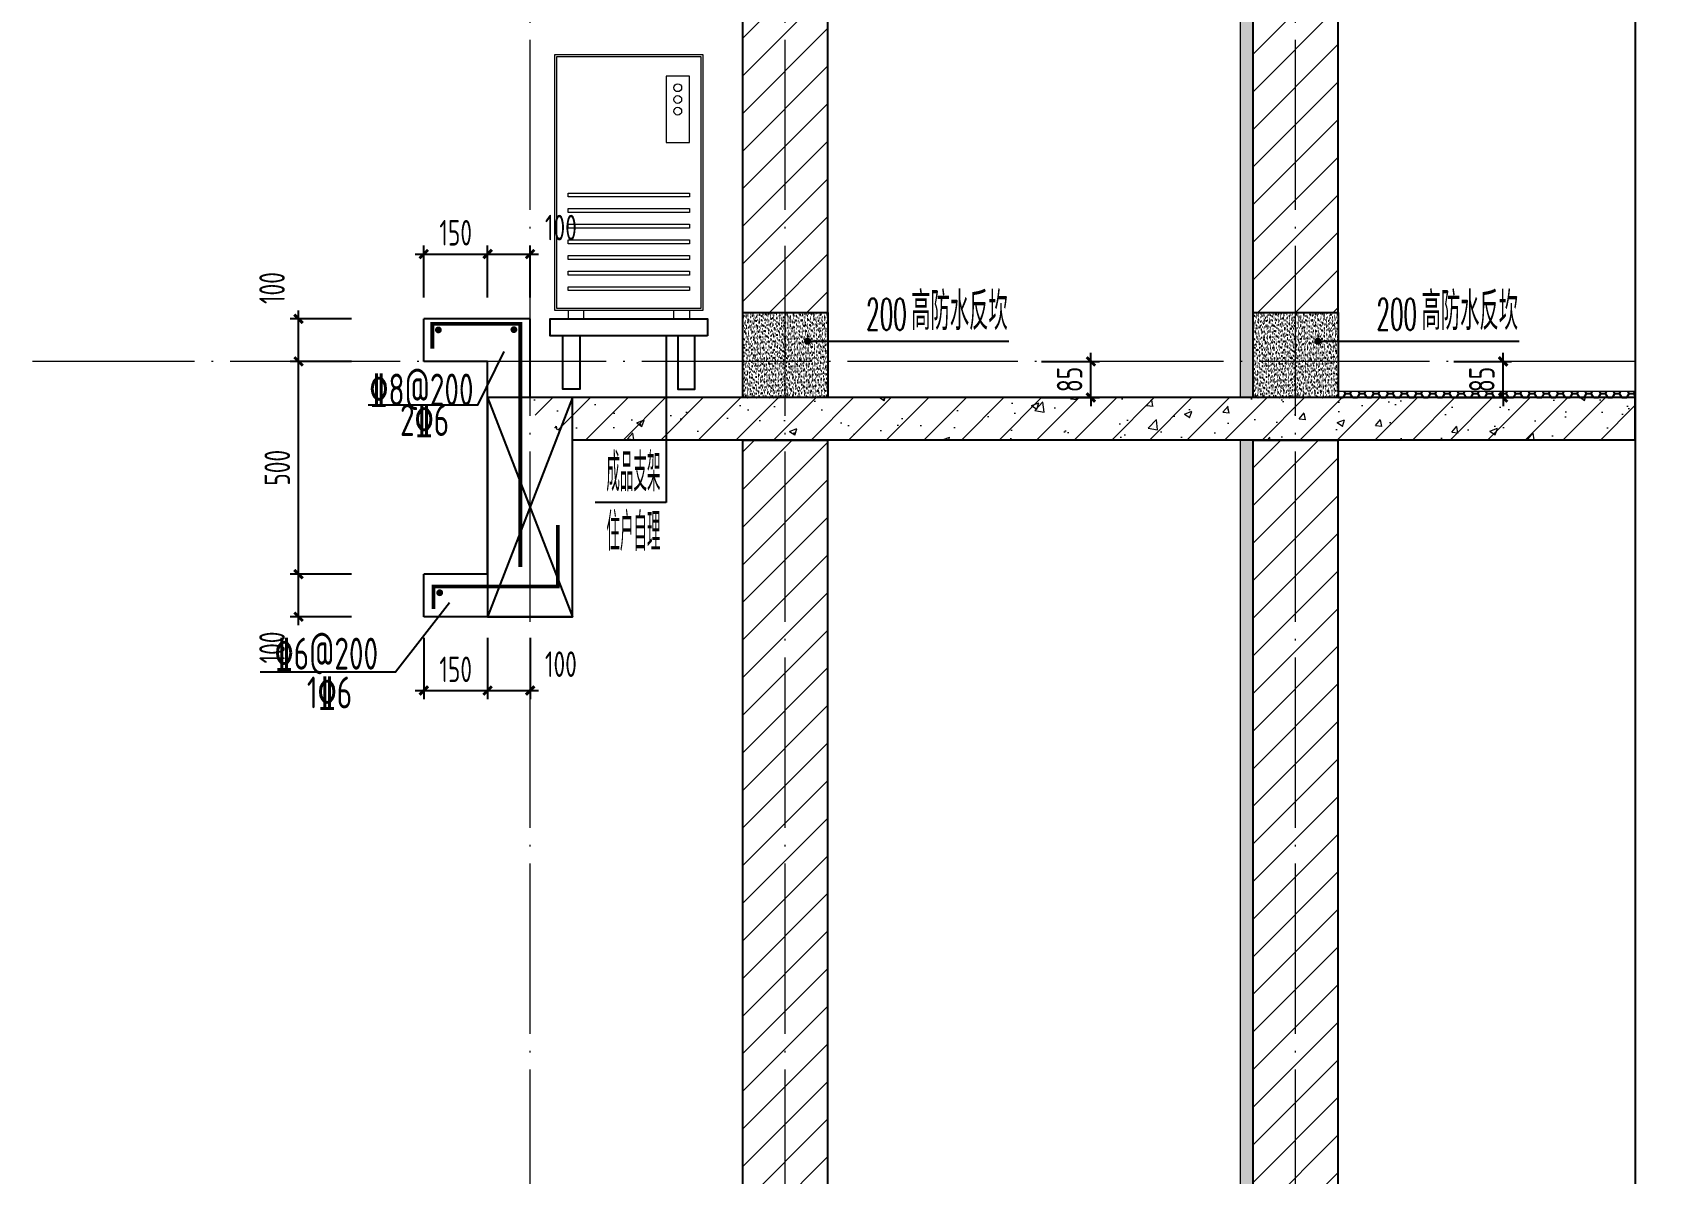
# Model space of a CAD drawing. Extents: x -1712635 to -854203, y -534641 to -21985.
# Drawn here: x -981584 to -977763, y -162899 to -160218 of the extents above; entities that cross this region are included whole.
import ezdxf

# ---------------------------------------------------------------- set-up
doc = ezdxf.new("R2010")
doc.units = 0
doc.header["$LTSCALE"] = 1000
doc.linetypes.add('DOTE', pattern=[2.42, 2, -0.2, 0.02, -0.2])
doc.layers.get('0').update_dxf_attribs({"linetype": 'CONTINUOUS'})
doc.layers.get('Defpoints').update_dxf_attribs({"linetype": 'CONTINUOUS'})
for name, color, linetype in [('DIM', 2, 'CONTINUOUS'), ('DIM_IDEN', 67, 'CONTINUOUS'), ('DIM_SYMB', 3, 'CONTINUOUS'), ('PUB_TEXT', 2, 'CONTINUOUS'), ('REIN', 6, 'CONTINUOUS'), ('S-大样-砼线', 7, 'CONTINUOUS'), ('S-引出线', 40, 'CONTINUOUS'), ('TEXT', 2, 'CONTINUOUS'), ('WALL', 2, 'CONTINUOUS'), ('空调外机', 8, 'CONTINUOUS'), ('立面-看线', 251, 'CONTINUOUS')]:
    doc.layers.add(name, color=color, linetype=linetype)
for name, color, linetype, lineweight in [('DOTE', 19, 'DOTE', 9), ('PUB_HATCH', 8, 'CONTINUOUS', 9), ('平面-空调室外机', 143, 'CONTINUOUS', 9)]:
    doc.layers.add(name, color=color, linetype=linetype, lineweight=lineweight)
doc.styles.add('_TCH_DIM_T3', font='SIMPLEX', dxfattribs={"width": 0.705882, "bigfont": 'GBCBIG'})
doc.styles.add('DIM_FONT_T3', font='SIMPLEX', dxfattribs={"width": 0.705882, "bigfont": 'GBCBIG'})
doc.styles.add('TSSD_DIMENSION', font='Tssdeng.shx', dxfattribs={"width": 0.7, "bigfont": 'tssdchn.shx'})
doc.styles.add('TSSD_REIN', font='tssdeng.shx', dxfattribs={"width": 0.7, "height": 300, "bigfont": 'tssdchn.shx'})
doc.dimstyles.new('TSSD_20_20', dxfattribs={"dimtxt": 60, "dimasz": 20, "dimexe": 20, "dimexo": 50, "dimgap": 20, "dimtad": 1, "dimdec": 0, "dimzin": 0, "dimdsep": 46, "dimtxsty": 'TSSD_DIMENSION', "dimblk": 'ARCHTICK', "dimblk1": 'ARCHTICK', "dimblk2": 'ARCHTICK', "dimcen": 0, "dimdle": 20, "dimclrt": 7, "dimadec": 0, "dimazin": 0, "dimtfac": 1, "dimtdec": 0, "dimtix": 1, "dimtmove": 2, "dimatfit": 3, "dimfxl": 0, "dimtolj": 1, "dimtzin": 0, "dimarcsym": 0})
pattern_1 = [(45, (-1569657.01, 4597.395), (-44.1941915, 44.1941915), [])]

# ---------------------------------------------------------------- blocks, each defined once
blk = doc.blocks.new('kongtiao')
for p, q in [((-338.7, 49), (-338.7, -550.8)), ((11, 49), (-338.7, 49)), ((-334.1, 44.4), (-334.1, -546.2)), ((6.4, 44.4), (-334.1, 44.4)), ((6.4, -546.2), (6.4, 44.4)), ((11, -550.8), (11, 49)), ((-76.2, -0.5), (-76.2, -156.5)), ((-21.1, -0.5), (-76.2, -0.5)), ((-21.1, -156.5), (-21.1, -0.5)), ((-76.2, -156.5), (-21.1, -156.5)), ((-338.7, -550.8), (11, -550.8)), ((-334.1, -546.2), (6.4, -546.2)), ((-306.6, -550.8), (-306.6, -571.2)), ((-306.6, -571.2), (-269.8, -571.2)), ((-269.8, -571.2), (-269.8, -550.8)), ((-57.9, -571.2), (-57.9, -550.8)), ((-21.1, -571.2), (-57.9, -571.2)), ((-21.1, -550.8), (-21.1, -571.2))]:
    blk.add_line(p, q)
for points in [[(-306.6, -275.4), (-21.1, -275.4), (-21.1, -284.6), (-306.6, -284.6)], [(-306.6, -312.1), (-21.1, -312.1), (-21.1, -321.3), (-306.6, -321.3)], [(-306.6, -348.8), (-21.1, -348.8), (-21.1, -358), (-306.6, -358)], [(-306.6, -385.6), (-21.1, -385.6), (-21.1, -394.7), (-306.6, -394.7)], [(-306.6, -422.3), (-21.1, -422.3), (-21.1, -431.5), (-306.6, -431.5)], [(-306.6, -459), (-21.1, -459), (-21.1, -468.2), (-306.6, -468.2)], [(-306.6, -495.7), (-21.1, -495.7), (-21.1, -504.9), (-306.6, -504.9)]]:
    blk.add_lwpolyline(points, close=True)
for centre in [(-48.7, -28), (-48.7, -55.6), (-48.7, -83.1)]:
    blk.add_circle(centre, 9.18)
blk = doc.blocks.new('_ArchTick')
at = {"color": 0, "const_width": 0.35}
blk.add_lwpolyline([(-0.5, -0.5), (0.5, 0.5)], dxfattribs=at)
blk = doc.blocks.new('*D3261')
at = {"layer": 'Defpoints', "color": 0}
for p in [(-980513.7, -160738.2), (-980663.7, -160890.5), (-980513.7, -160890.5)]:
    blk.add_point(p, dxfattribs=at)
at = {"layer": 'DIM', "color": 0, "lineweight": -2}
for p, q in [((-980663.7, -160840.5), (-980663.7, -160718.2)), ((-980513.7, -160840.5), (-980513.7, -160718.2)), ((-980683.7, -160738.2), (-980493.7, -160738.2))]:
    blk.add_line(p, q, dxfattribs=at)
at = {"layer": 'DIM', "color": 0, "lineweight": -2, "xscale": 20, "yscale": 20, "zscale": 20, "rotation": 180}
blk.add_blockref('_ArchTick', (-980663.7, -160738.2), dxfattribs=at)
at = {"layer": 'DIM', "color": 0, "lineweight": -2, "xscale": 20, "yscale": 20, "zscale": 20}
blk.add_blockref('_ArchTick', (-980513.7, -160738.2), dxfattribs=at)
at = {"layer": 'DIM', "color": 7, "insert": (-980588.7, -160688.2), "char_height": 60, "attachment_point": 5, "style": 'TSSD_DIMENSION'}
blk.add_mtext('\\A1;150', dxfattribs=at)
blk = doc.blocks.new('*D3262')
at = {"layer": 'Defpoints', "color": 0}
for p in [(-980413.7, -160738.2), (-980513.7, -160890.5), (-980413.7, -160890.5)]:
    blk.add_point(p, dxfattribs=at)
at = {"layer": 'DIM', "color": 0, "lineweight": -2}
for p, q in [((-980513.7, -160840.5), (-980513.7, -160718.2)), ((-980413.7, -160840.5), (-980413.7, -160718.2)), ((-980533.7, -160738.2), (-980393.7, -160738.2))]:
    blk.add_line(p, q, dxfattribs=at)
at = {"layer": 'DIM', "color": 0, "lineweight": -2, "xscale": 20, "yscale": 20, "zscale": 20, "rotation": 180}
blk.add_blockref('_ArchTick', (-980513.7, -160738.2), dxfattribs=at)
at = {"layer": 'DIM', "color": 0, "lineweight": -2, "xscale": 20, "yscale": 20, "zscale": 20}
blk.add_blockref('_ArchTick', (-980413.7, -160738.2), dxfattribs=at)
at = {"layer": 'DIM', "color": 7, "insert": (-980341.3, -160676), "char_height": 60, "attachment_point": 5, "style": 'TSSD_DIMENSION'}
blk.add_mtext('\\A1;100', dxfattribs=at)
blk = doc.blocks.new('*D3263')
at = {"layer": 'Defpoints', "color": 0}
for p in [(-980663.7, -161590.5), (-980513.7, -161590.5), (-980513.7, -161764.2)]:
    blk.add_point(p, dxfattribs=at)
at = {"layer": 'DIM', "color": 0, "lineweight": -2}
for p, q in [((-980663.7, -161640.5), (-980663.7, -161784.2)), ((-980513.7, -161640.5), (-980513.7, -161784.2)), ((-980683.7, -161764.2), (-980493.7, -161764.2))]:
    blk.add_line(p, q, dxfattribs=at)
at = {"layer": 'DIM', "color": 0, "lineweight": -2, "xscale": 20, "yscale": 20, "zscale": 20, "rotation": 180}
blk.add_blockref('_ArchTick', (-980663.7, -161764.2), dxfattribs=at)
at = {"layer": 'DIM', "color": 0, "lineweight": -2, "xscale": 20, "yscale": 20, "zscale": 20}
blk.add_blockref('_ArchTick', (-980513.7, -161764.2), dxfattribs=at)
at = {"layer": 'DIM', "color": 7, "insert": (-980588.7, -161714.2), "char_height": 60, "attachment_point": 5, "style": 'TSSD_DIMENSION'}
blk.add_mtext('\\A1;150', dxfattribs=at)
blk = doc.blocks.new('*D3264')
at = {"layer": 'Defpoints', "color": 0}
for p in [(-980513.7, -161590.5), (-980413.7, -161590.5), (-980413.7, -161764.2)]:
    blk.add_point(p, dxfattribs=at)
at = {"layer": 'DIM', "color": 0, "lineweight": -2}
for p, q in [((-980513.7, -161640.5), (-980513.7, -161784.2)), ((-980413.7, -161640.5), (-980413.7, -161784.2)), ((-980533.7, -161764.2), (-980393.7, -161764.2))]:
    blk.add_line(p, q, dxfattribs=at)
at = {"layer": 'DIM', "color": 0, "lineweight": -2, "xscale": 20, "yscale": 20, "zscale": 20, "rotation": 180}
blk.add_blockref('_ArchTick', (-980513.7, -161764.2), dxfattribs=at)
at = {"layer": 'DIM', "color": 0, "lineweight": -2, "xscale": 20, "yscale": 20, "zscale": 20}
blk.add_blockref('_ArchTick', (-980413.7, -161764.2), dxfattribs=at)
at = {"layer": 'DIM', "color": 7, "insert": (-980341.3, -161702.1), "char_height": 60, "attachment_point": 5, "style": 'TSSD_DIMENSION'}
blk.add_mtext('\\A1;100', dxfattribs=at)
blk = doc.blocks.new('*D3265')
at = {"layer": 'Defpoints', "color": 0}
for p in [(-980958.3, -160890.5), (-980783.7, -160890.5), (-980783.7, -160990.5)]:
    blk.add_point(p, dxfattribs=at)
at = {"layer": 'DIM', "color": 0, "lineweight": -2}
for p, q in [((-980958.3, -161010.5), (-980958.3, -160870.5)), ((-980833.7, -160890.5), (-980978.3, -160890.5)), ((-980833.7, -160990.5), (-980978.3, -160990.5))]:
    blk.add_line(p, q, dxfattribs=at)
at = {"layer": 'DIM', "color": 0, "lineweight": -2, "xscale": 20, "yscale": 20, "zscale": 20}
for p, rotation in [((-980958.3, -160890.5), 90), ((-980958.3, -160990.5), 270)]:
    blk.add_blockref('_ArchTick', p, dxfattribs=dict(at, rotation=rotation))
at = {"layer": 'DIM', "color": 7, "insert": (-981020.5, -160818.1), "char_height": 60, "attachment_point": 5, "rotation": 90, "style": 'TSSD_DIMENSION'}
blk.add_mtext('\\A1;100', dxfattribs=at)
blk = doc.blocks.new('*D3266')
at = {"layer": 'Defpoints', "color": 0}
for p in [(-980958.3, -160990.5), (-980783.7, -160990.5), (-980783.7, -161490.5)]:
    blk.add_point(p, dxfattribs=at)
at = {"layer": 'DIM', "color": 0, "lineweight": -2}
for p, q in [((-980958.3, -161510.5), (-980958.3, -160970.5)), ((-980833.7, -160990.5), (-980978.3, -160990.5)), ((-980833.7, -161490.5), (-980978.3, -161490.5))]:
    blk.add_line(p, q, dxfattribs=at)
at = {"layer": 'DIM', "color": 0, "lineweight": -2, "xscale": 20, "yscale": 20, "zscale": 20}
for p, rotation in [((-980958.3, -160990.5), 90), ((-980958.3, -161490.5), 270)]:
    blk.add_blockref('_ArchTick', p, dxfattribs=dict(at, rotation=rotation))
at = {"layer": 'DIM', "color": 7, "insert": (-981008.3, -161240.5), "char_height": 60, "attachment_point": 5, "rotation": 90, "style": 'TSSD_DIMENSION'}
blk.add_mtext('\\A1;500', dxfattribs=at)
blk = doc.blocks.new('*D3267')
at = {"layer": 'Defpoints', "color": 0}
for p in [(-980958.3, -161490.5), (-980783.7, -161490.5), (-980783.7, -161590.5)]:
    blk.add_point(p, dxfattribs=at)
at = {"layer": 'DIM', "color": 0, "lineweight": -2}
for p, q in [((-980958.3, -161610.5), (-980958.3, -161470.5)), ((-980833.7, -161490.5), (-980978.3, -161490.5)), ((-980833.7, -161590.5), (-980978.3, -161590.5))]:
    blk.add_line(p, q, dxfattribs=at)
at = {"layer": 'DIM', "color": 0, "lineweight": -2, "xscale": 20, "yscale": 20, "zscale": 20}
for p, rotation in [((-980958.3, -161490.5), 90), ((-980958.3, -161590.5), 270)]:
    blk.add_blockref('_ArchTick', p, dxfattribs=dict(at, rotation=rotation))
at = {"layer": 'DIM', "color": 7, "insert": (-981020.5, -161662.9), "char_height": 60, "attachment_point": 5, "rotation": 90, "style": 'TSSD_DIMENSION'}
blk.add_mtext('\\A1;100', dxfattribs=at)
blk = doc.blocks.new('*D3268')
at = {"layer": 'Defpoints', "color": 0}
for p in [(-979261, -160990.5), (-979095, -160990.5), (-979261, -161075.5)]:
    blk.add_point(p, dxfattribs=at)
at = {"layer": 'DIM', "color": 0, "lineweight": -2}
for p, q in [((-979095, -160990.5), (-979095, -160970.5)), ((-979211, -160990.5), (-979075, -160990.5)), ((-979095, -161075.5), (-979095, -160990.5)), ((-979211, -161075.5), (-979075, -161075.5)), ((-979095, -161075.5), (-979095, -161095.5))]:
    blk.add_line(p, q, dxfattribs=at)
at = {"layer": 'DIM', "color": 0, "lineweight": -2, "xscale": 20, "yscale": 20, "zscale": 20}
for p, rotation in [((-979095, -160990.5), 270), ((-979095, -161075.5), 90)]:
    blk.add_blockref('_ArchTick', p, dxfattribs=dict(at, rotation=rotation))
at = {"layer": 'DIM', "color": 7, "insert": (-979145, -161033), "char_height": 60, "attachment_point": 5, "rotation": 90, "style": 'TSSD_DIMENSION'}
blk.add_mtext('\\A1;85', dxfattribs=at)
blk = doc.blocks.new('*D3269')
at = {"layer": 'Defpoints', "color": 0}
for p in [(-978291.7, -160990.5), (-978125.7, -160990.5), (-978291.7, -161075.5)]:
    blk.add_point(p, dxfattribs=at)
at = {"layer": 'DIM', "color": 0, "lineweight": -2}
for p, q in [((-978125.7, -160990.5), (-978125.7, -160970.5)), ((-978241.7, -160990.5), (-978105.7, -160990.5)), ((-978125.7, -161075.5), (-978125.7, -160990.5)), ((-978241.7, -161075.5), (-978105.7, -161075.5)), ((-978125.7, -161075.5), (-978125.7, -161095.5))]:
    blk.add_line(p, q, dxfattribs=at)
at = {"layer": 'DIM', "color": 0, "lineweight": -2, "xscale": 20, "yscale": 20, "zscale": 20}
for p, rotation in [((-978125.7, -160990.5), 270), ((-978125.7, -161075.5), 90)]:
    blk.add_blockref('_ArchTick', p, dxfattribs=dict(at, rotation=rotation))
at = {"layer": 'DIM', "color": 7, "insert": (-978175.7, -161033), "char_height": 60, "attachment_point": 5, "rotation": 90, "style": 'TSSD_DIMENSION'}
blk.add_mtext('\\A1;85', dxfattribs=at)
blk = doc.blocks.new('20210809.02274092')
at = {"layer": 'REIN', "const_width": 9}
for points in [[(87559.5, 67421), (87559.5, 67479.2), (87766.3, 67479.2), (87766.3, 66907.7)], [(87562.2, 66808.9), (87562.2, 66861.8), (87854.6, 66861.8), (87854.6, 67006.2)]]:
    blk.add_lwpolyline(points, dxfattribs=at)
at = {"layer": 'REIN', "const_width": 8}
for points in [[(87569.7, 67464.8, 1), (87577.7, 67464.8, 1)], [(87747.2, 67465.4, 1), (87755.2, 67465.4, 1)], [(87572.8, 66847, 1), (87580.8, 66847, 1)]]:
    blk.add_lwpolyline(points, format="xyb", close=True, dxfattribs=at)
at = {"layer": 'S-引出线'}
for points in [[(87727.2, 67414.2), (87665.5, 67287.8), (87408.6, 67287.8)], [(87599.8, 66823.6), (87473.1, 66660.6), (87154.5, 66660.6)]]:
    blk.add_lwpolyline(points, dxfattribs=at)
at = {"layer": 'TEXT', "style": 'TSSD_REIN', "width": 0.7}
for s, p in [('%%1328@200', (87411.3, 67287.1)), ('2%%1326', (87483.5, 67215.5)), ('%%1326@200', (87188.4, 66666.4)), ('1%%1326', (87264.6, 66575.2))]:
    blk.add_text(s, height=75, rotation=0, dxfattribs=at).set_placement(p)
blk = doc.blocks.new('20210902.15310781')
at = {"layer": 'DOTE', "color": 1, "linetype": 'DOTE', "ltscale": 0.2}
for p, q in [((79213.2, -133245.9), (79213.2, -113645.9)), ((79813.2, -133245.9), (79813.2, -113645.9)), ((81013.2, -133245.9), (81013.2, -113645.9)), ((81811.7, -129245.9), (78043, -129245.9))]:
    blk.add_line(p, q, dxfattribs=at)

msp = doc.modelspace()

# ---------------------------------------------------------------- hatches: boundary and pattern name
at = {"layer": 'PUB_HATCH'}
h = msp.add_hatch(dxfattribs=at)
h.set_pattern_fill('普通砖', color=256, scale=25, style=0)
h.set_pattern_definition(pattern_1)
h.paths.add_polyline_path([(-979713.68, -160875.52), (-979713.68, -158275.52), (-979913.68, -158275.52), (-979913.68, -160875.52)])
h = msp.add_hatch(dxfattribs=at)
h.set_pattern_fill('普通砖', color=256, scale=25, style=0)
h.set_pattern_definition(pattern_1)
h.paths.add_polyline_path([(-978513.68, -160875.52), (-978513.68, -158275.52), (-978713.68, -158275.52), (-978713.68, -160875.52)])
h = msp.add_hatch(dxfattribs=at)
h.set_pattern_fill('钢筋混凝土', color=256, scale=25, style=0)
h.set_pattern_definition([(45, (-1569657.01, 4552.52), (-44.194174, 44.194174), []), (50, (-1569657.01, 4552.52), (179.315046, -15.688034), [18.75, -206.25]), (355, (-1569657.01, 4552.52), (-34.687833, 188.048033), [15, -165]), (100.4514, (-1569642.07, 4551.21), (144.627345, 172.359886), [15.93505, -175.28553]), (46.1842, (-1569657, 4602.52), (266.81026, -41.37975), [28.125, -309.375]), (96.6356, (-1569634.78, 4599.07), (233.66568, 243.52947), [23.90257, -262.92825]), (351.1842, (-1569657, 4602.52), (233.66549, 243.52965), [22.5, -247.5]), (21, (-1569632.01, 4590.02), (149.226763, -100.654723), [18.75, -206.25]), (326, (-1569632.01, 4590.02), (60.828833, 181.28751), [15, -165]), (71.4514, (-1569619.58, 4581.63), (210.055657, 80.632624), [15.93505, -175.28553]), (37.5, (-1569657.01, 4552.52), (3.039964, 83.2234635), [0, -163, 0, -167.5, 0, -165.625]), (7.5, (-1569657.01, 4552.52), (65.767384, 98.602928), [0, -95.5, 0, -159.25, 0, -63.125]), (327.5, (-1569712.76, 4552.52), (133.455609, -5.638718), [0, -62.5, 0, -195, 0, -258.75]), (317.5, (-1569737.76, 4552.52), (145.796542, 25.026246), [0, -81.25, 0, -129.5, 0, -183.75])])
h.paths.add_polyline_path([(-977815.15, -161075.52), (-980413.68, -161075.52), (-980413.68, -161108.85), (-980313.68, -161175.52), (-977815.15, -161175.52)])
h = msp.add_hatch(dxfattribs=at)
h.set_pattern_fill('普通砖', color=256, scale=25, style=0)
h.set_pattern_definition(pattern_1)
h.paths.add_polyline_path([(-979713.68, -163775.52), (-979713.68, -161175.52), (-979913.68, -161175.52), (-979913.68, -163775.52)])
h = msp.add_hatch(dxfattribs=at)
h.set_pattern_fill('普通砖', color=256, scale=25, style=0)
h.set_pattern_definition(pattern_1)
h.paths.add_polyline_path([(-978513.68, -163750.52), (-978513.68, -161175.52), (-978713.68, -161175.52), (-978713.68, -163750.52)])
at = {"layer": '立面-看线'}
h = msp.add_hatch(dxfattribs=at)
h.set_pattern_fill('HONEY', color=256, scale=7, angle=90)
h.set_pattern_definition([(90, (-593351.727, -962243.755), (-9.623705, 16.66875), [11.1125, -22.225]), (210, (-593351.727, -962243.755), (-9.62370845, -16.66874801), [11.1125, -22.225]), (150, (-593351.727, -962243.755), (-19.24741345, 1.99e-06), [-22.225, 11.1125])])
edge = h.paths.add_edge_path()
edge.add_line((-978741, -161075.52), (-978713.68, -161075.52))
edge.add_line((-978713.68, -161075.52), (-978713.68, -158275.52))
edge.add_line((-978713.68, -158275.52), (-978743.68, -158275.52))
edge.add_line((-978743.68, -158275.52), (-978743.68, -161075.52))
h = msp.add_hatch(dxfattribs=at)
h.set_pattern_fill('碎沙', color=256, scale=4)
h.set_pattern_definition([(37.5, (-1780966.919, -546437.4675), (-0.32000626, 9.78826475), [0, -7.7216, 0, -8.636, 0, -8.255]), (7.5, (-1780966.919, -546437.467), (8.99046566, 14.33650201), [0, -4.1656, 0, -6.9596, 0, -2.667]), (327.5, (-1780973.167, -546437.4675), (15.819847405, 0.02874369), [0, -2.54, 0, -9.144, 0, -11.938]), (317.5, (-1780973.167, -546437.467), (15.27112905, 4.45858647), [0, -1.27, 0, -5.9944, 0, -6.858])])
h.paths.add_polyline_path([(-979913.68, -161075.52), (-979713.68, -161075.52), (-979713.68, -160875.52), (-979913.68, -160875.52)])
h = msp.add_hatch(dxfattribs=at)
h.set_pattern_fill('碎沙', color=256, scale=4)
h.set_pattern_definition([(37.5, (-1779766.919, -546437.4675), (-0.32000626, 9.78826475), [0, -7.7216, 0, -8.636, 0, -8.255]), (7.5, (-1779766.919, -546437.467), (8.99046566, 14.33650201), [0, -4.1656, 0, -6.9596, 0, -2.667]), (327.5, (-1779773.167, -546437.4675), (15.819847405, 0.02874369), [0, -2.54, 0, -9.144, 0, -11.938]), (317.5, (-1779773.167, -546437.467), (15.27112905, 4.45858647), [0, -1.27, 0, -5.9944, 0, -6.858])])
h.paths.add_polyline_path([(-978713.68, -161075.52), (-978513.68, -161075.52), (-978513.68, -160875.52), (-978713.68, -160875.52)])
h = msp.add_hatch(dxfattribs=at)
h.set_pattern_fill('HONEY', color=256, scale=7)
h.set_pattern_definition([(0, (-1779862.948, -546437.4675), (16.66875, 9.623705), [11.1125, -22.225]), (120, (-1779862.948, -546437.4675), (-16.66874801, 9.62370845), [11.1125, -22.225]), (60, (-1779862.948, -546437.4675), (1.99e-06, 19.24741345), [-22.225, 11.1125])])
h.paths.add_polyline_path([(-977815.15, -161060.52), (-978513.68, -161060.52), (-978513.68, -161075.52), (-977815.15, -161075.52)])
h = msp.add_hatch(dxfattribs=at)
h.set_pattern_fill('HONEY', color=256, scale=7, angle=90)
h.set_pattern_definition([(90, (-593351.727, -965143.755), (-9.623705, 16.66875), [11.1125, -22.225]), (210, (-593351.727, -965143.755), (-9.62370845, -16.66874801), [11.1125, -22.225]), (150, (-593351.727, -965143.755), (-19.24741345, 1.99e-06), [-22.225, 11.1125])])
edge = h.paths.add_edge_path()
edge.add_line((-978741, -163975.52), (-978713.68, -163975.52))
edge.add_line((-978713.68, -163975.52), (-978713.68, -161175.52))
edge.add_line((-978713.68, -161175.52), (-978743.68, -161175.52))
edge.add_line((-978743.68, -161175.52), (-978743.68, -163975.52))

# ---------------------------------------------------------------- linework, layer by layer
at = {"layer": 'DIM'}
for p, q in [((-980094.01, -160930.52), (-980094.01, -161322.13)), ((-980094.01, -161322.13), (-980260.55, -161322.13))]:
    msp.add_line(p, q, dxfattribs=at)
at = {"layer": 'DIM_IDEN'}
for p, q in [((-979761.24, -160943.23), (-979646.87, -160943.23)), ((-979646.87, -160943.23), (-979288.32, -160943.23)), ((-978561.24, -160943.23), (-978446.87, -160943.23)), ((-978446.87, -160943.23), (-978088.32, -160943.23))]:
    msp.add_line(p, q, dxfattribs=at)
at = {"layer": 'DIM_IDEN', "const_width": 8.33}
for points in [[(-979765.4, -160943.23, 1), (-979757.07, -160943.23, 1)], [(-978565.4, -160943.23, 1), (-978557.07, -160943.23, 1)]]:
    msp.add_lwpolyline(points, format="xyb", close=True, dxfattribs=at)
at = {"layer": 'DIM_SYMB'}
msp.add_lwpolyline([(-977815.15, -145970.52), (-977815.15, -155602.39), (-977762.65, -155621.5), (-977867.65, -155640.01), (-977815.15, -155658.64), (-977815.15, -165290.52)], dxfattribs=at)
at = {"layer": 'PUB_HATCH', "color": 215}
for p, q in [((-978743.68, -158275.52), (-978743.68, -161075.52)), ((-978513.68, -161060.52), (-977815.15, -161060.52)), ((-978743.68, -161175.52), (-978743.68, -163975.52))]:
    msp.add_line(p, q, dxfattribs=at)
at = {"layer": 'S-大样-砼线'}
for p, q in [((-980513.68, -161075.53), (-980313.68, -161590.53)), ((-980313.68, -161075.53), (-980513.68, -161590.53))]:
    msp.add_line(p, q, dxfattribs=at)
msp.add_lwpolyline([(-980313.68, -161075.53), (-980513.68, -161075.53), (-980513.68, -161590.53), (-980313.68, -161590.53)], close=True, dxfattribs=at)
at = {"layer": 'WALL'}
for p, q in [((-979913.68, -160875.52), (-979913.68, -158275.52)), ((-979713.68, -160875.52), (-979713.68, -158275.52)), ((-978713.68, -160875.52), (-978713.68, -158275.52)), ((-978513.68, -160875.52), (-978513.68, -158275.52)), ((-980413.68, -160890.5), (-980663.68, -160890.5)), ((-980663.68, -160990.5), (-980663.68, -160890.5)), ((-980413.68, -161075.52), (-980413.68, -160890.5)), ((-979913.68, -160875.52), (-979713.68, -160875.52)), ((-978713.68, -160875.52), (-978513.68, -160875.52)), ((-980513.68, -160990.5), (-980663.68, -160990.5)), ((-980513.68, -161075.52), (-980513.68, -160990.5)), ((-980513.68, -161490.53), (-980513.68, -161075.52)), ((-977815.15, -161075.52), (-980413.68, -161075.52)), ((-977815.15, -161175.52), (-977815.15, -161075.52)), ((-980313.68, -161590.53), (-980313.68, -161175.52)), ((-977815.15, -161175.52), (-980313.68, -161175.52)), ((-979913.68, -163775.52), (-979913.68, -161175.52)), ((-979913.68, -161175.52), (-979713.68, -161175.52)), ((-979713.68, -163775.52), (-979713.68, -161175.52)), ((-978713.68, -163750.52), (-978713.68, -161175.52)), ((-978713.68, -161175.52), (-978513.68, -161175.52)), ((-978513.68, -163750.52), (-978513.68, -161175.52)), ((-980513.68, -161490.53), (-980663.68, -161490.53)), ((-980663.68, -161590.53), (-980663.68, -161490.53)), ((-980313.68, -161590.53), (-980663.68, -161590.53))]:
    msp.add_line(p, q, dxfattribs=at)
for points in [[(-979913.68, -160875.52), (-979713.68, -160875.52), (-979713.68, -161075.52), (-979913.68, -161075.52)], [(-978713.68, -160875.52), (-978513.68, -160875.52), (-978513.68, -161075.52), (-978713.68, -161075.52)]]:
    msp.add_lwpolyline(points, close=True, dxfattribs=at)
at = {"layer": '空调外机', "linetype": 'Continuous'}
msp.add_lwpolyline([(-979996.67, -160930.52), (-980366.67, -160930.52), (-980366.67, -160890.52), (-979996.67, -160890.52)], close=True, dxfattribs=at)
for points in [[(-980296.67, -160930.52), (-980296.67, -161055.52), (-980336.67, -161055.52), (-980336.67, -160930.52)], [(-980066.67, -160930.52), (-980066.67, -161055.52), (-980026.67, -161055.52), (-980026.67, -160930.52)]]:
    msp.add_lwpolyline(points, dxfattribs=at)

# ---------------------------------------------------------------- block references
at = {"layer": 'DOTE'}
msp.add_blockref('20210902.15310781', (-1059626.86, -31744.62), dxfattribs=at)
at = {"layer": 'REIN'}
msp.add_blockref('20210809.02274092', (-1068203.09, -228381.29), dxfattribs=at)
at = {"layer": '平面-空调室外机'}
msp.add_blockref('kongtiao', (-980017.83, -160319.36), dxfattribs=at)

# ---------------------------------------------------------------- texts
at = {"layer": 'PUB_TEXT'}
for s, height, style, width, p in [('高防水反坎', 89.362, 'DIM_FONT_T3', 0.705882, (-979517.6, -160916.98)), ('高防水反坎', 89.362, 'DIM_FONT_T3', 0.705882, (-978317.6, -160916.98)), ('200', 74.375, 'DIM_FONT_T3', 0.49827, (-979623.48, -160916.98)), ('200', 74.375, 'DIM_FONT_T3', 0.49827, (-978423.48, -160916.98)), ('成品支架', 89.362, '_TCH_DIM_T3', 0.494118, (-980234.3, -161295.88)), ('住户自理', 89.362, '_TCH_DIM_T3', 0.494118, (-980234.3, -161435.88))]:
    msp.add_text(s, height=height, dxfattribs=dict(at, style=style, width=width)).set_placement(p)

# ---------------------------------------------------------------- dimensions: what is measured, and where the dimension line sits
at = {"layer": 'DIM'}
for base, p1, p2, angle, picture, middle in [((-980413.68, -160738.18), (-980513.68, -160890.5), (-980413.68, -160890.5), 360, '*D3262', (-980341.26, -160675.99)), ((-980958.29, -160890.53), (-980783.68, -160990.53), (-980783.68, -160890.53), 90, '*D3265', (-981020.48, -160818.11)), ((-980958.29, -161490.53), (-980783.68, -161590.53), (-980783.68, -161490.53), 90, '*D3267', (-981020.48, -161662.95)), ((-980413.68, -161764.24), (-980513.68, -161590.53), (-980413.68, -161590.53), 360, '*D3264', (-980341.26, -161702.05))]:
    dim = msp.add_linear_dim(base=base, p1=p1, p2=p2, angle=angle, dimstyle='TSSD_20_20', dxfattribs=at)
    dim.commit()
    dim.dimension.update_dxf_attribs({"geometry": picture, "text_midpoint": middle, "dimtype": 161})
for p1, p2, distance, picture, middle in [((-980663.68, -160890.5), (-980513.68, -160890.5), 152.32, '*D3261', (-980588.68, -160688.18)), ((-980783.68, -161490.53), (-980783.68, -160990.53), 174.61, '*D3266', (-981008.29, -161240.53)), ((-979261.01, -161075.52), (-979261.01, -160990.52), -165.96, '*D3268', (-979145.05, -161033.02)), ((-978291.69, -161075.52), (-978291.69, -160990.52), -165.96, '*D3269', (-978175.73, -161033.02)), ((-980663.68, -161590.53), (-980513.68, -161590.53), -173.71, '*D3263', (-980588.68, -161714.24))]:
    dim = msp.add_aligned_dim(p1=p1, p2=p2, distance=distance, dimstyle='TSSD_20_20', dxfattribs=at)
    dim.commit()
    dim.dimension.update_dxf_attribs({"geometry": picture, "text_midpoint": middle})

doc.saveas('drawing.dxf')
